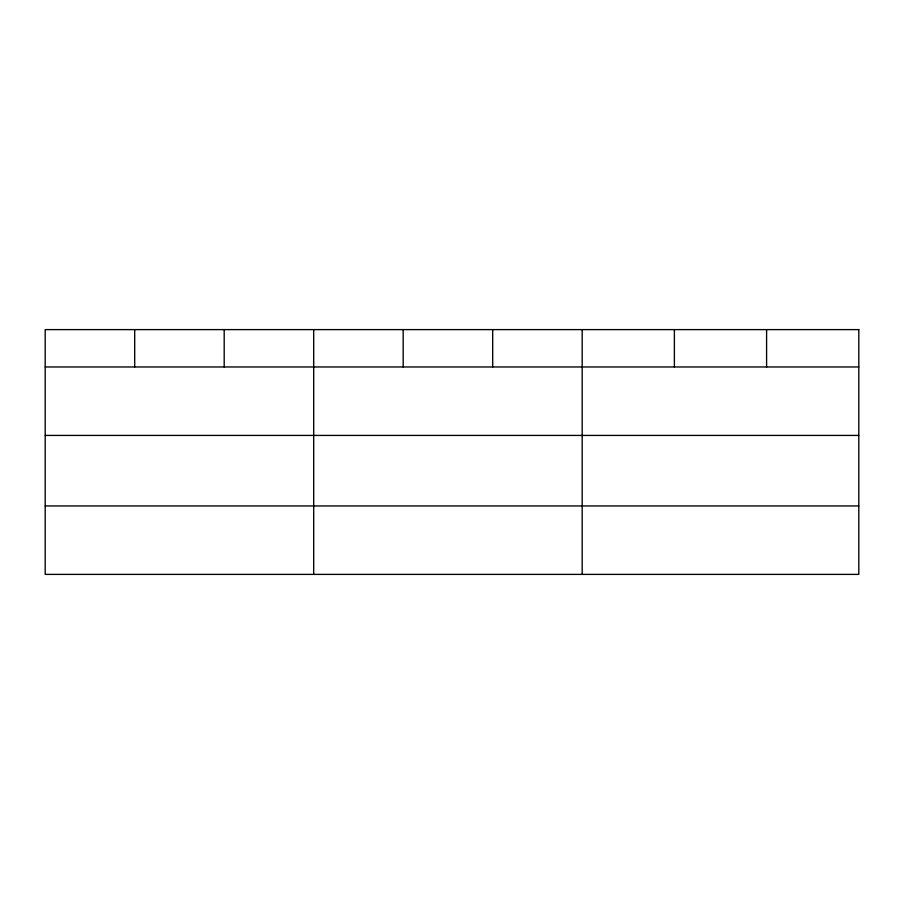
<?xml version="1.0" encoding="UTF-8"?>
<svg xmlns="http://www.w3.org/2000/svg" width="904" height="904" viewBox="0 0 904 904"><rect width="100%" height="100%" fill="white"/><g stroke="black" fill="none" stroke-linecap="round" stroke-linejoin="round"><path stroke-width="1.36" d="M45.2 366.967L858.8 366.967M45.2 435.423L858.8 435.423M45.2 505.946L858.8 505.946M766.592 329.61L766.592 366.967M674.384 329.61L674.384 366.967M582.176 329.61L582.176 574.39M492.68 329.61L492.68 366.967M403.184 329.61L403.184 366.967M313.688 329.61L313.688 574.39M224.192 329.61L224.192 366.967M134.696 329.61L134.696 366.967M858.8 329.61L45.2 329.61L45.2 574.39L858.8 574.39L858.8 329.61"/></g></svg>
